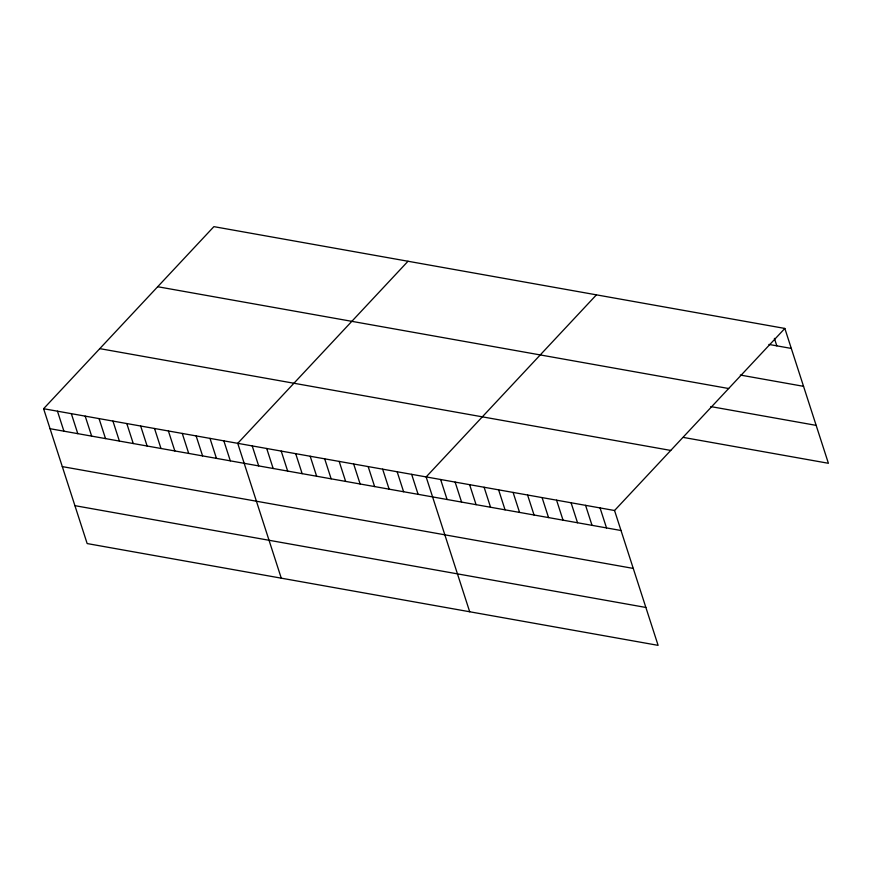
<?xml version="1.0" encoding="UTF-8"?>
<svg xmlns="http://www.w3.org/2000/svg" width="872" height="872" viewBox="0 0 872 872"><rect width="100%" height="100%" fill="white"/><g stroke="black" fill="none" stroke-linecap="round" stroke-linejoin="round"><path stroke-width="1.31" d="M784.844 328.439L614.553 510.512L658.109 645.356L87.156 543.561L43.6 408.717L213.891 226.644L784.844 328.439L828.4 463.283L683.463 437.439M408.02 261.251L237.729 443.336L281.275 578.18M596.437 294.845L426.136 476.93L469.692 611.763M768.908 344.429L791.307 348.429M740.306 375.047L803.548 386.329M157.701 286.725L728.654 388.52M710.756 406.581L816.159 425.373M99.8 348.637L670.753 450.432M43.6 408.717L614.553 510.512M50.053 428.708L621.006 530.503M62.294 466.607L633.246 568.413M74.916 505.662L645.869 607.457M774.391 338.347L776.81 345.846M600.056 507.929L606.52 527.92M585.57 505.346L592.023 525.336M571.073 502.763L577.526 522.753M556.576 500.179L563.039 520.17M542.09 497.596L548.543 517.587M527.593 495.013L534.046 515.003M513.096 492.429L519.559 512.42M498.61 489.846L505.062 509.837M484.113 487.263L490.565 507.253M469.616 484.679L476.079 504.67M455.13 482.096L461.582 502.087M440.633 479.513L447.085 499.503M411.649 474.335L418.102 494.326M397.152 471.752L403.605 491.743M382.655 469.169L389.119 489.159M368.169 466.585L374.622 486.576M353.672 464.002L360.125 483.993M339.175 461.419L345.639 481.409M324.689 458.836L331.142 478.826M310.192 456.252L316.645 476.243M295.695 453.669L302.159 473.66M281.209 451.086L287.662 471.076M266.712 448.502L273.165 468.493M252.215 445.919L258.679 465.91M223.853 440.861L230.317 460.852M209.989 438.387L216.452 458.378M196.124 435.913L202.587 455.903M182.259 433.439L188.712 453.429M168.394 430.975L174.847 450.966M154.529 428.501L160.982 448.491M140.665 426.027L147.117 446.017M126.8 423.552L133.252 443.543M112.935 421.078L119.388 441.069M99.059 418.615L105.523 438.594M85.194 416.14L91.658 436.131M71.33 413.666L77.793 433.657M57.465 411.192L63.918 431.182"/></g></svg>
